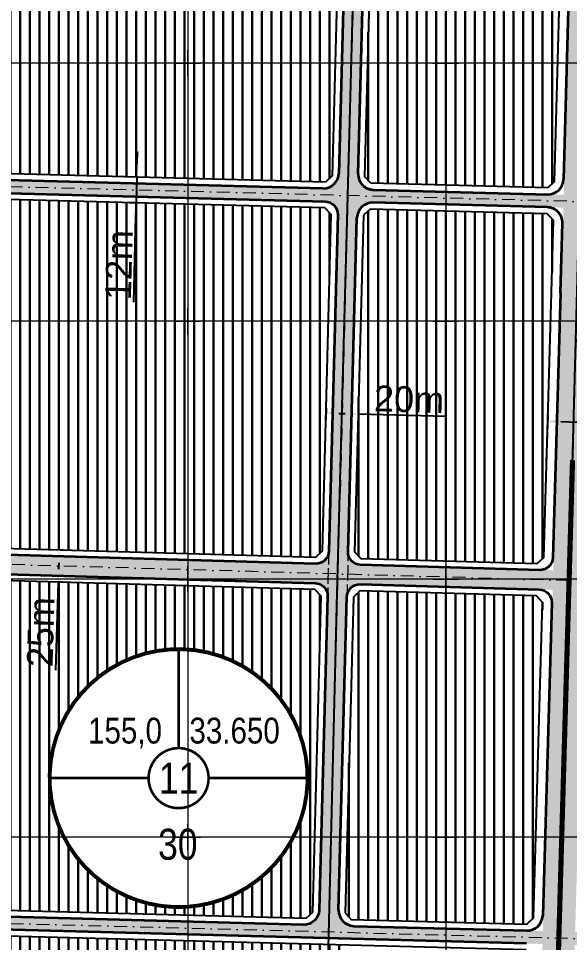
# Model space of a CAD drawing. Header units: millimetres. Extents: x 546597 to 607848, y 1180644 to 1193180.
# Drawn here: x 598469 to 598896, y 1186118 to 1186835 of the extents above; entities that cross this region are included whole.
import ezdxf
from ezdxf.enums import TextEntityAlignment as Align

# ---------------------------------------------------------------- set-up
doc = ezdxf.new("R2010")
doc.units = ezdxf.units.MM
doc.header["$MEASUREMENT"] = 0
doc.linetypes.add('ACAD_ISO02W100', pattern=[15, 12, -3])
doc.linetypes.add('DASHDOT', pattern=[1, 0.5, -0.25, 0, -0.25])
doc.layers.get('0').update_dxf_attribs({"linetype": 'CONTINUOUS', "lineweight": 20})
doc.layers.get('DEFPOINTS').update_dxf_attribs({"linetype": 'CONTINUOUS', "lineweight": 20})
for name, color, linetype, lineweight in [('A-DUONG', 1, 'CONTINUOUS', 35), ('A-LE', 4, 'CONTINUOUS', 25), ('A-TIM', 6, 'DASHDOT', 13), ('DIM GIAO THONG', 3, 'CONTINUOUS', 15), ('duong MOI - 20m', 251, 'ACAD_ISO02W100', 5), ('hatch Dan cu XDM', 50, 'CONTINUOUS', 30), ('toa do', 2, 'CONTINUOUS', 13)]:
    doc.layers.add(name, color=color, linetype=linetype, lineweight=lineweight)
for name, color, linetype in [('duong HH', 251, 'CONTINUOUS'), ('duong MOI', 251, 'ACAD_ISO02W100'), ('hatch CX cach ly', 70, 'CONTINUOUS'), ('VTCT', 7, 'CONTINUOUS')]:
    doc.layers.add(name, color=color, linetype=linetype)
doc.layers.add('hide - Ranh Du an', color=70, linetype='CONTINUOUS', plot=False)
doc.layers.add('hide - RANHKHU', color=6, linetype='CONTINUOUS', plot=False)
doc.styles.add('HC', font='VHELVCN.TTF')
doc.styles.add('VHEL-B', font='VHELVEB.TTF')
doc.dimstyles.new('S1', dxfattribs={"dimtxt": 20, "dimasz": 10, "dimexe": 5, "dimexo": 0.625, "dimgap": 2, "dimtad": 1, "dimdec": 0, "dimtxsty": 'VHEL-B', "dimcen": 2.5, "dimclrd": 256, "dimclre": 256, "dimadec": 0, "dimazin": 0, "dimtfac": 1, "dimtdec": 0, "dimtmove": 0, "dimatfit": 3, "dimfxl": 1, "dimarcsym": 0})
pattern_1 = [(90, (0, 0), (-7.5, 1.332267629550188e-15), [])]

# ---------------------------------------------------------------- blocks, each defined once
blk = doc.blocks.new('*D88')
at = {"layer": 'DEFPOINTS', "color": 0, "transparency": 16777216}
for p in [(598919.185029218, 1186521.238175268), (598878.2664747478, 1186489.763561332), (598918.2500545802, 1186488.617549205)]:
    blk.add_point(p, dxfattribs=at)
at = {"layer": 'DIM GIAO THONG', "lineweight": -2, "transparency": 16777216}
for p, q in [((598878.2843811873, 1186490.388304767), (598879.3447009014, 1186527.382134874)), ((598889.1973443435, 1186522.097684363), (598909.1891342599, 1186521.5246783)), ((598918.2679610197, 1186489.24229264), (598919.3282807339, 1186526.236122747)), ((598919.185029218, 1186521.238175268), (598987.3631584501, 1186519.284049018))]:
    blk.add_line(p, q, dxfattribs=at)
at = {"layer": 'DIM GIAO THONG', "transparency": 16777216}
for points in [[(598889.2450948489, 1186523.763666856), (598889.1495938383, 1186520.43170187), (598879.2014493855, 1186522.384187395)], [(598909.2368847653, 1186523.190660793), (598909.1413837547, 1186519.858695806), (598919.185029218, 1186521.238175268)]]:
    blk.add_solid(points, dxfattribs=at)
at = {"layer": 'DIM GIAO THONG', "color": 0, "transparency": 16777216, "insert": (598958.6238255373, 1186532.391371762), "char_height": 20, "attachment_point": 5, "rotation": 358.35823388896563, "style": 'VHEL-B'}
blk.add_mtext('40m', dxfattribs=at)
blk = doc.blocks.new('*D83')
at = {"layer": 'DEFPOINTS', "color": 0, "transparency": 16777216}
for p in [(598561.1119002021, 1186711.658987945), (598559.8610842173, 1186691.684877914), (598560.5885795975, 1186691.665835728)]:
    blk.add_point(p, dxfattribs=at)
at = {"layer": 'DIM GIAO THONG', "lineweight": -2, "transparency": 16777216}
for p, q in [((598560.6460651241, 1186721.67460624), (598560.9077254263, 1186731.671182348)), ((598560.4871141954, 1186711.675341714), (598555.3861167678, 1186711.808860282)), ((598560.3844048218, 1186711.678030131), (598559.8610842173, 1186691.684877914)), ((598559.9637935908, 1186691.682189497), (598554.8627961633, 1186691.815708065)), ((598559.5994239151, 1186681.688301806), (598557.8453523738, 1186614.675042581))]:
    blk.add_line(p, q, dxfattribs=at)
at = {"layer": 'DIM GIAO THONG', "transparency": 16777216}
for points in [[(598558.9799691061, 1186721.71821629), (598562.312161142, 1186721.630996189), (598560.3844048218, 1186711.678030131)], [(598557.9333278972, 1186681.731911857), (598561.2655199332, 1186681.644691756), (598559.8610842173, 1186691.684877914)]]:
    blk.add_solid(points, dxfattribs=at)
at = {"layer": 'DIM GIAO THONG', "color": 0, "transparency": 16777216, "insert": (598546.5956666636, 1186643.497376502), "char_height": 20, "attachment_point": 5, "rotation": 88.50062577456877, "style": 'VHEL-B'}
blk.add_mtext('12m', dxfattribs=at)
blk = doc.blocks.new('*D82')
at = {"layer": 'DEFPOINTS', "color": 0, "transparency": 16777216}
for p in [(598504.3905089976, 1186422.555039335), (598499.4978157337, 1186397.687023804), (598503.662021828, 1186397.565629551)]:
    blk.add_point(p, dxfattribs=at)
at = {"layer": 'DIM GIAO THONG', "lineweight": -2, "transparency": 16777216}
for p, q in [((598503.7657744002, 1186422.573251495), (598495.2284261239, 1186422.82213087)), ((598499.9349083372, 1186412.680680028), (598499.7892102996, 1186407.682777362)), ((598503.0372872306, 1186397.583841712), (598494.4999389544, 1186397.832721086)), ((598499.4978157337, 1186397.687023804), (598497.5087028554, 1186329.454172352))]:
    blk.add_line(p, q, dxfattribs=at)
at = {"layer": 'DIM GIAO THONG', "transparency": 16777216}
for points in [[(598498.2689494109, 1186412.729245789), (598501.6008672637, 1186412.632114267), (598500.2263029031, 1186422.676433587)], [(598498.1232513732, 1186407.731343123), (598501.455169226, 1186407.634211601), (598499.4978157337, 1186397.687023804)]]:
    blk.add_solid(points, dxfattribs=at)
at = {"layer": 'DIM GIAO THONG', "color": 0, "transparency": 16777216, "insert": (598486.0842244944, 1186358.930511618), "char_height": 20, "attachment_point": 5, "rotation": 88.33019575565504, "style": 'VHEL-B'}
blk.add_mtext('25m', dxfattribs=at)
blk = doc.blocks.new('*D77')
at = {"layer": 'DEFPOINTS', "color": 0, "transparency": 16777216}
for p in [(598707.2987504833, 1186533.410984405), (598732.2899942278, 1186532.749368126), (598732.1672546678, 1186528.113124492)]:
    blk.add_point(p, dxfattribs=at)
at = {"layer": 'DIM GIAO THONG', "lineweight": -2, "transparency": 16777216}
for p, q in [((598707.2822100763, 1186532.786203312), (598707.0436876675, 1186523.776492022)), ((598717.1725084212, 1186528.510094259), (598722.17075717, 1186528.377771004)), ((598732.2734538208, 1186532.124587032), (598732.034931412, 1186523.114875743)), ((598732.1672546678, 1186528.113124492), (598800.4051843841, 1186526.306598749))]:
    blk.add_line(p, q, dxfattribs=at)
at = {"layer": 'DIM GIAO THONG', "transparency": 16777216}
for points in [[(598717.2166161732, 1186530.176177176), (598717.1284006692, 1186526.844011343), (598707.1760109233, 1186528.774740771)], [(598722.2148649219, 1186530.04385392), (598722.1266494179, 1186526.711688087), (598732.1672546678, 1186528.113124492)]]:
    blk.add_solid(points, dxfattribs=at)
at = {"layer": 'DIM GIAO THONG', "color": 0, "transparency": 16777216, "insert": (598771.6094158579, 1186539.351789331), "char_height": 20, "attachment_point": 5, "rotation": 358.4835101271621, "style": 'VHEL-B'}
blk.add_mtext('20m', dxfattribs=at)
blk = doc.blocks.new('VTCT 03')
blk.add_wipeout([(2.828496739951114e-08, 100.0000000993794), (5.806079750963808, 99.83130499841297), (9.966006956690535, 99.50215437388522), (13.440013861620592, 99.09271439937106), (18.564624446201925, 98.26166464467127), (24.965928292721802, 96.83337463880281), (31.53465784609502, 94.89765736760467), (36.754060305635434, 93.00074768669822), (44.2326365819826, 89.68541620644726), (44.2326365819826, 89.68541620644726), (50.97177085804299, 86.03417108709243), (55.01016894470705, 83.50976788177707), (59.499943756867125, 80.37261170245722), (65.228611084951, 75.7972843495387), (71.95451547740036, 69.44456581475833), (75.65730514153, 65.39091831035523), (79.91226552949455, 60.11680161708398), (86.02606785749197, 50.98544564524906), (89.65968768134114, 44.2847651407026), (91.70881736421791, 39.86844411733904), (94.26721420475813, 33.37202937691808), (95.92254750427608, 28.264198183645533), (97.2713590449423, 23.200920848939887), (98.30648265700158, 18.325814752185522), (99.32614698339118, 11.589501463677834), (99.86320327827707, 5.228828719608117), (99.86320327827707, -4.460446234588744e-09), (99.57649368347347, -9.193580618998993), (98.21427857040331, -18.813705214514272), (96.61059851389658, -25.814574834688045), (94.67417171122479, -32.19939797537532), (92.7828496415491, -37.300708192365164), (90.31739767871737, -42.92747017798152), (86.94708213090664, -49.39843042427546), (84.30931980896226, -53.77674788294448), (81.47352414419886, -57.98331555844709), (76.98228290388691, -63.82576390963507), (73.94303478375393, -67.32330671314881), (70.9219131116691, -70.49881034803641), (65.55667970128324, -75.51371906206899), (60.72706442546595, -79.44950387793868), (56.106945024456294, -82.77687322126798), (50.87086258968362, -86.09387527452917), (47.06879808276789, -88.22997374774981), (47.06879808276789, -88.22997374774981), (39.59646518804231, -91.82657548476024), (34.07813274790177, -94.01425896745512), (29.925050181385586, -95.41745853099799), (24.067486051368846, -97.06057972289206), (18.05484229684558, -98.35660979679221), (13.409830642733821, -99.09680349701543), (9.493060703816631, -99.54838933772407), (9.513785766135374e-10, -99.54838933772407), (9.513785766135374e-10, -99.54838933772407), (-9.96735980851818, -99.5020188743147), (-15.298086429693402, -98.82291522367846), (-26.985024576111968, -96.29023040044532), (-31.2056113425669, -95.00636737978782), (-36.077246907079314, -93.2653862785036), (-41.97810462433943, -90.76254047952699), (-47.59484716850116, -87.94731687328547), (-52.84818652781689, -84.89445920090742), (-52.84818652781689, -84.89445920090742), (-57.47571872864561, -81.83240054526087), (-61.34223963691482, -78.97550037038526), (-66.93261819392804, -74.29686833364494), (-69.47202106099128, -71.92800784267509), (-72.52086091911272, -68.85292117314046), (-75.45065403622698, -65.62925283795755), (-79.738109742138, -60.34760871260863), (-82.63473667787024, -56.31607511896638), (-85.67539279302642, -51.572542039480595), (-87.8470941542544, -47.77957797326792), (-90.28777856671773, -42.98973207827373), (-93.10312682692836, -36.49394193178833), (-95.10021364219529, -30.918431199813398), (-97.59866203392535, -21.78304826750349), (-99.1457480450686, -13.043031364147453), (-99.80756047322879, -6.200878561604412), (-99.80756047322879, -4.460446234588744e-09), (-99.82848268165253, 5.854405855411358), (-99.03124978196479, 13.88566127360366), (-97.58131390228172, 21.860631267077963), (-96.65646728899301, 25.64229618160877), (-94.61323757670071, 32.37800638399213), (-91.46334670840731, 40.428408711086405), (-88.07622293798174, 47.35587582209246), (-82.53936785350956, 56.455759458789686), (-79.15159252251988, 61.114854354697), (-75.3036602515823, 65.79786299155694), (-72.13208788027744, 69.26010337467142), (-68.26508634154234, 73.07446892117628), (-61.51417224946236, 78.84165544712425), (-55.75714386622336, 83.01289616011553), (-50.83491077507025, 86.11510824131773), (-45.40103354161301, 89.09964182950222), (-37.699765058600455, 92.62142157812804), (-32.58570714702486, 94.54190451972818), (-24.011630297776417, 97.07441285333823), (-17.59478605783876, 98.43994882046286), (-10.524789879713792, 99.44460175418214), (-6.0526208559578265, 99.81666093757474)]).dxf.layer = 'VTCT'
for points, const_width in [([(99.95955776551273, -2.843735249247402, 384.6514116959829), (99.92458156135399, -3.883042446570471)], 3), ([(23.20509390172083, -1.672748348908499, 93.8964235075879), (23.11280765233096, -2.659434613306075)], 2)]:
    blk.add_lwpolyline(points, format="xyb", close=True, dxfattribs=dict(const_width=const_width))
at = {"const_width": 2}
for points in [[(-4.656612873077393e-10, 23.26530614029616), (2.828892320394516e-08, 100.0000000994187)], [(-100.0000000922009, -4.423782229423523e-09), (-23.26530614332296, -4.423782229423523e-09)], [(23.26530614495277, -4.423782229423523e-09), (100.0000000940636, -4.423782229423523e-09)]]:
    blk.add_lwpolyline(points, dxfattribs=at)
at = {"linetype": 'Continuous', "ltscale": 2, "style": 'HC'}
for tag, p in [('DT', (-41.54665466048755, 35.51020411658101)), ('DS', (43.42934893455822, 35.47755105537362)), ('TENNHOM', (3.492459654808044e-10, -4.656612873077393e-10)), ('MD', (-0.5953976362943649, -51.22719045495614))]:
    blk.add_attdef(tag, text='', height=24, dxfattribs=at).set_placement(p, align=Align.MIDDLE)
blk = doc.blocks.new('CROSS')
for p, q in [((0, -5), (0, 5)), ((-5, 0), (5, 0))]:
    blk.add_line(p, q)

msp = doc.modelspace()

# ---------------------------------------------------------------- hatches: boundary and pattern name
at = {"layer": 'duong MOI', "ltscale": 3}
h = msp.add_hatch(color=256, dxfattribs=at)
h.paths.add_polyline_path([(598709.3433157053, 1186421.708862046, -0.4148920645155711), (598699.0590205865, 1186411.977650787), (598691.9136212679, 1186412.183378897), (598691.6977730519, 1186404.686485565), (598708.8795701505, 1186404.191792619)])
h.paths.add_polyline_path([(598708.8795701504, 1186404.191792619), (598691.6977730519, 1186404.686485565), (598691.4819248363, 1186397.189592243), (598698.7083505619, 1186396.981531246, -0.4135353855813472), (598708.417050438, 1186386.721026968)])
h = msp.add_hatch(color=256, dxfattribs=at)
h.paths.add_polyline_path([(598736.6365791948, 1186410.895729433), (598734.0446166218, 1186410.970356412, -0.4135353857531568), (598724.3359167441, 1186421.230860694), (598723.873397024, 1186403.76009503), (598736.420730979, 1186403.398836102)])
h.paths.add_polyline_path([(598736.4207309791, 1186403.398836102), (598723.8733970241, 1186403.76009503), (598723.4096514622, 1186386.243025617, -0.414892064390001), (598733.6939465809, 1186395.974236871), (598736.2048827634, 1186395.90194278)])
at = {"layer": 'duong MOI - 20m'}
h = msp.add_hatch(color=256, dxfattribs=at)
h.paths.add_polyline_path([(598724.6679162852, 1186717.168381688), (598717.1705431617, 1186717.366866573), (598717.0966288206, 1186714.574898827, -0.4141260707172039), (598704.7868394604, 1186702.896583312), (598697.1964713709, 1186703.095261138), (598697.0656412196, 1186698.096973084), (598724.1442570139, 1186697.388190525)])
h.paths.add_polyline_path([(598752.6416219786, 1186701.64398475), (598743.773488022, 1186701.876108088, -0.4143010594468629), (598732.0916833873, 1186714.189575232), (598732.1652894084, 1186716.969896804), (598724.6679162852, 1186717.168381688), (598724.144257014, 1186697.388190525), (598752.4123352777, 1186696.648273795)])
h.paths.add_polyline_path([(598752.4123352774, 1186696.648273795), (598724.1442570138, 1186697.388190525), (598723.5249916299, 1186673.996667933), (598731.0223647538, 1186673.798183049), (598731.1918852072, 1186680.201482225, -0.4141260707299094), (598743.5016745677, 1186691.879797741), (598752.1830485767, 1186691.652562843)])
h.paths.add_polyline_path([(598724.1442570139, 1186697.388190525), (598697.0656412197, 1186698.096973084), (598696.9348110683, 1186693.09868503), (598706.5149385612, 1186692.847925267, -0.4143010594432963), (598716.2497757567, 1186682.586702646), (598716.0276185067, 1186674.195152817), (598723.52499163, 1186673.996667933)])
h = msp.add_hatch(color=256, dxfattribs=at)
h.paths.add_polyline_path([(598717.16970245, 1186433.938214332), (598709.6723293181, 1186434.136699216), (598709.3433157048, 1186421.708862044), (598708.87957015, 1186404.191792619), (598716.3764835873, 1186403.975943825)])
h.paths.add_polyline_path([(598716.3764835872, 1186403.975943825), (598708.8795701504, 1186404.191792619), (598708.3155636806, 1186382.887565803), (598708.2282455249, 1186379.589295515), (598715.7256186475, 1186379.390810631)])
h.paths.add_polyline_path([(598723.8733970242, 1186403.76009503), (598716.3764835875, 1186403.975943825), (598715.7256186478, 1186379.390810631), (598723.2229917715, 1186379.192325747), (598723.4096514615, 1186386.243025614)])
h.paths.add_polyline_path([(598724.4599257996, 1186425.915056969), (598724.6670755815, 1186433.739729448), (598717.1697024502, 1186433.938214332), (598716.3764835873, 1186403.975943824), (598723.8733970242, 1186403.76009503)])
h = msp.add_hatch(color=256, dxfattribs=at)
h.paths.add_polyline_path([(598716.9787169464, 1186143.327219119), (598717.3531437151, 1186157.470448266), (598709.8557705844, 1186157.66893315), (598709.0315360944, 1186126.535108791), (598734.2504594309, 1186125.862997381), (598734.383667505, 1186130.861222628), (598728.6548145663, 1186131.013902715, -0.4141617136012375)])
h.paths.add_polyline_path([(598709.8557705844, 1186157.66893315), (598702.3583974682, 1186157.867418033), (598701.984153413, 1186143.731090523, -0.414265413042649), (598689.6686570386, 1186132.052925746), (598685.4708377533, 1186132.164802141), (598685.3376296784, 1186127.16657686), (598709.0315360945, 1186126.535108791)])
h.paths.add_polyline_path([(598734.2504594307, 1186125.862997381), (598685.3376296785, 1186127.166576861), (598685.2044216058, 1186122.168351647), (598734.1172513578, 1186120.864772171)])
at = {"layer": 'hatch Dan cu XDM'}
h = msp.add_hatch(dxfattribs=at)
h.set_pattern_fill('ANSI31', color=256, scale=60, angle=45, style=0)
h.set_pattern_definition(pattern_1)
h.paths.add_polyline_path([(598890.283676801, 1186925.467534774), (598769.5088473379, 1186927.537452142), (598761.7685714551, 1186942.201220281), (598743.000989878, 1186937.335743401), (598737.036947486, 1186712.055861825), (598741.9029122842, 1186706.926782925), (598879.259942423, 1186703.331463724), (598884.3937259885, 1186708.198797332)])
h = msp.add_hatch(dxfattribs=at)
h.set_pattern_fill('ANSI31', color=256, scale=60, angle=45, style=0)
h.set_pattern_definition(pattern_1)
h.paths.add_polyline_path([(598717.7527425356, 1186928.289558105), (598669.5630650269, 1186910.45544688), (598549.7315365282, 1186884.420369206), (598356.1211652801, 1186832.084052399), (598277.6972851511, 1186810.164832972), (598227.0214272008, 1186795.115180716), (598270.7734926019, 1186723.457820998), (598278.37735926, 1186719.059560691), (598706.9148947907, 1186707.842594013), (598712.0455061008, 1186712.710012611)])
h = msp.add_hatch(dxfattribs=at)
h.set_pattern_fill('ANSI31', color=256, scale=60, angle=45, style=0)
h.set_pattern_definition(pattern_1)
h.paths.add_polyline_path([(598711.2515665415, 1186682.720519224), (598706.3856017434, 1186687.849598125), (598292.9070872194, 1186698.672395044), (598289.1389644893, 1186691.811988201, -0.1218229366712182), (598311.1960992761, 1186590.763634427), (598306.8578559923, 1186433.27392452), (598311.7181060939, 1186428.131921614), (598699.2145080094, 1186416.97524601), (598704.3447601495, 1186421.829595949)])
h = msp.add_hatch(dxfattribs=at)
h.set_pattern_fill('ANSI31', color=256, scale=60, angle=45, style=0)
h.set_pattern_definition(pattern_1)
h.paths.add_polyline_path([(598882.0624231916, 1186622.201607986), (598883.5807526838, 1186678.209806066), (598878.7179601411, 1186683.338799977), (598741.373619237, 1186686.933787038), (598736.243007927, 1186682.06636844), (598729.3344715909, 1186421.110099967), (598734.2000772193, 1186415.967952408), (598871.0363652622, 1186412.02820466), (598876.1775456624, 1186416.882253329)])
h = msp.add_hatch(dxfattribs=at)
h.set_pattern_fill('ANSI31', color=256, scale=60, angle=45, style=0)
h.set_pattern_definition(pattern_1)
h.paths.add_polyline_path([(598703.4184955836, 1186386.841787682), (598698.5528899552, 1186391.983935241), (598311.0297116481, 1186403.141381783), (598305.8941039813, 1186398.287176497), (598303.4460971893, 1186309.418052685), (598297.7279085964, 1186152.501879439), (598302.5440495, 1186147.371987935), (598691.8023940539, 1186136.997834711), (598696.9329425558, 1186141.862875385)])
h = msp.add_hatch(dxfattribs=at)
h.set_pattern_fill('ANSI31', color=256, scale=60, angle=45, style=0)
h.set_pattern_definition(pattern_1)
h.paths.add_polyline_path([(598875.1747850443, 1186381.896620766), (598870.320107676, 1186387.038467056), (598733.5384591654, 1186390.976641639), (598728.4082070253, 1186386.1222917), (598721.9240691769, 1186141.196835003), (598726.7899711669, 1186136.065378179), (598863.0226449928, 1186132.434631011), (598868.1641217547, 1186137.299370415)])
h = msp.add_hatch(dxfattribs=at)
h.set_pattern_fill('ANSI31', color=256, scale=60, angle=45, style=0)
h.set_pattern_definition(pattern_1)
h.paths.add_polyline_path([(598550.782476979, 1186079.979256008), (598720.1846710249, 1186075.49451534), (598721.262452911, 1186116.205590945), (598301.8156772967, 1186127.384298301), (598296.6353677086, 1186122.520822946), (598291.333744503, 1185977.035865269), (598296.1495396696, 1185971.893578211), (598547.4203454824, 1185964.573285453)])

# ---------------------------------------------------------------- linework, layer by layer
at = {"layer": 'A-DUONG'}
for p, q in [((598743.773488022, 1186701.876108088), (598879.135641682, 1186698.333004763)), ((598878.8422565301, 1186688.337259052), (598743.5016745676, 1186691.879797741)), ((598889.0597052712, 1186622.006484949), (598890.5238571899, 1186676.016178495)), ((598728.6548145651, 1186131.013902715), (598862.9034880504, 1186127.436031299))]:
    msp.add_line(p, q, dxfattribs=at)
for points in [[(598732.0916833873, 1186714.189575232), (598744.0106799374, 1187164.406047745, -0.3270858311978363), (598751.2449725079, 1187173.75234416), (598777.9125297687, 1187181.416655417), (598893.9500236373, 1187181.416655417, -0.4221741410107253), (598903.9463511562, 1187171.145664394), (598891.4452270673, 1186710.003706865)], [(598704.7868394606, 1186702.896583312), (598272.7524974614, 1186714.205078873, -0.2544019953665215), (598264.479297451, 1186718.990497774), (598154.8896396755, 1186898.477007897, -0.4677482488898152), (598159.8186575617, 1186913.015431606), (598334.4693357873, 1186980.533908242), (598627.7024531787, 1187089.449965009), (598712.436162702, 1187154.62956262, -0.6314717001144013), (598728.5297572924, 1187146.438668128), (598717.0966288206, 1186714.574898828)], [(598293.908269635, 1186703.647901635), (598706.5149385612, 1186692.847925267, -0.4143010594432963), (598716.2497757567, 1186682.586702646), (598709.3433157048, 1186421.708862044, -0.4148920644491776), (598699.0590205861, 1186411.977650787), (598308.8691075456, 1186423.211877134, -0.4138491039789205), (598299.1606969747, 1186433.483092468), (598303.4990189685, 1186590.975659752, 0.1184824183886796), (598283.4222566073, 1186685.949289232, 0.1227393928330837)], [(598889.0597052712, 1186622.006484949), (598883.1746832657, 1186416.682089627, -0.4142514961596316), (598872.8909906867, 1186406.97273489), (598734.0446166218, 1186410.970356412, -0.4135353856637422), (598724.335916745, 1186421.230860692), (598731.1918852072, 1186680.201482225)], [(598716.9787169464, 1186143.327219119), (598723.4096514615, 1186386.243025614, -0.4148920644532634), (598733.6939465803, 1186395.974236871), (598872.4638253085, 1186391.97881778, -0.4141756296040607), (598882.1719226455, 1186381.69645698), (598875.2182613789, 1186139.087968251)], [(598862.5687745339, 1186117.441401041), (598299.2010687253, 1186132.455755812, 0.4113519137467611), (598288.9412857187, 1186122.823474005), (598283.6394683302, 1185977.333187643, 0.4163533260379077), (598293.3416279309, 1185966.973259941), (598857.7590465237, 1185950.530041525)]]:
    msp.add_lwpolyline(points, format="xyb", dxfattribs=at)
msp.add_lwpolyline([(598708.4170504387, 1186386.721026966), (598701.984153413, 1186143.731090523, -0.4142654130601464), (598689.6686570379, 1186132.052925746), (598299.7607947323, 1186142.444389254, -0.417081013260628), (598290.033844022, 1186152.80500843), (598295.749958883, 1186309.664275151), (598298.1969447464, 1186398.496336704, -0.4145781147165968), (598308.4809505589, 1186408.216836907), (598698.7083505619, 1186396.981531246, -0.4135353856641442)], format="xyb", close=True, dxfattribs=at)
for centre, radius, start, end in [((598705.1008318234, 1186714.892474642), 11.99999999993152, 268.500625773841, 358.4835101258987), ((598744.0874803847, 1186713.871999418), 12, 178.4835101267322, 268.500625773841), ((598879.4496340447, 1186710.328896092), 11.9999999999663, 268.5006257755078, 358.4471457115847), ((598743.1876822046, 1186679.883906411), 12.00000000001876, 88.50062577384092, 178.4835101267322), ((598878.5282641674, 1186676.341367722), 11.99999999994204, 358.4471457115847, 88.50062577384092), ((598728.9745139439, 1186143.009643305), 11.99999999993986, 178.4835101283992, 268.4733672771496), ((598863.2231874292, 1186139.431771889), 11.99999999997178, 268.4733672771496, 358.358233888275)]:
    msp.add_arc(centre, radius, start, end, dxfattribs=at)
at = {"layer": 'A-LE'}
for p, q in [((598712.0455061008, 1186712.710012611), (598706.9148947907, 1186707.842594013)), ((598741.9029122842, 1186706.926782925), (598737.036947486, 1186712.055861825)), ((598884.3937259885, 1186708.198797332), (598879.259942423, 1186703.331463724)), ((598879.259942423, 1186703.331463724), (598741.9029122842, 1186706.926782925)), ((598741.373619237, 1186686.933787038), (598736.243007927, 1186682.06636844)), ((598878.7179601411, 1186683.338799977), (598741.373619237, 1186686.933787038)), ((598883.5807526838, 1186678.209806066), (598878.7179601411, 1186683.338799977)), ((598882.0624231916, 1186622.201607986), (598883.5807526838, 1186678.209806066)), ((598691.8023940539, 1186136.997834711), (598696.9329425558, 1186141.862875385)), ((598721.9240691769, 1186141.196835003), (598726.7899711669, 1186136.065378179)), ((598726.7899711669, 1186136.065378179), (598863.0226449928, 1186132.434631011)), ((598863.0226449928, 1186132.434631011), (598868.1641217547, 1186137.299370415))]:
    msp.add_line(p, q, dxfattribs=at)
at = {"layer": 'A-LE', "flags": 128}
for points in [[(598884.3937259885, 1186708.198797332), (598896.924066507, 1187170.418491658), (598892.0595620185, 1187175.416655417), (598778.757630875, 1187175.416655417), (598753.8835757929, 1187168.267800405), (598748.9457810736, 1187161.888449193), (598737.036947486, 1186712.055861825)], [(598736.243007927, 1186682.06636844), (598729.3344715909, 1186421.110099967), (598734.2000772193, 1186415.967952408), (598871.0363652622, 1186412.02820466), (598876.1775456624, 1186416.882253329), (598882.0624231916, 1186622.201607986)], [(598696.9329425558, 1186141.862875385), (598703.4184955836, 1186386.841787682), (598698.5528899552, 1186391.983935241), (598311.0297116481, 1186403.141381783), (598305.8941039813, 1186398.287176497), (598303.4460971893, 1186309.418052685), (598297.7279085964, 1186152.501879439), (598302.5440495, 1186147.371987935), (598691.8023940539, 1186136.997834711)], [(598868.1641217547, 1186137.299370415), (598875.1747850443, 1186381.896620766), (598870.320107676, 1186387.038467056), (598733.5384591654, 1186390.976641639), (598728.4082070253, 1186386.1222917), (598721.9240691769, 1186141.196835003)], [(598862.449637772, 1186112.442800732), (598301.8156772967, 1186127.384298301), (598296.6353677086, 1186122.520822946), (598291.333744503, 1185977.035865269), (598296.1495396694, 1185971.893578211), (598857.9046501525, 1185955.527921034)]]:
    msp.add_lwpolyline(points, dxfattribs=at)
at = {"layer": 'A-LE'}
msp.add_lwpolyline([(598706.9148947907, 1186707.842594013), (598278.37735926, 1186719.059560691), (598270.7734926019, 1186723.457820998), (598161.7314602687, 1186902.047427309), (598163.7895149157, 1186908.117778679), (598336.5957490872, 1186974.923208827), (598630.6418147784, 1187084.141220311), (598719.8122418284, 1187152.733668196), (598723.6430425626, 1187150.783967993), (598712.0455061008, 1186712.710012611)], dxfattribs=at)
at = {"layer": 'A-LE', "flags": 128}
msp.add_lwpolyline([(598289.1389644893, 1186691.811988201, -0.1218229366721479), (598311.1960992761, 1186590.763634427), (598306.8578559923, 1186433.27392452), (598311.7181060939, 1186428.131921614), (598699.2145080094, 1186416.97524601), (598704.3447601495, 1186421.829595949), (598711.2515665415, 1186682.720519224), (598706.3856017434, 1186687.849598125), (598292.9070872194, 1186698.672395044)], format="xyb", dxfattribs=at)
at = {"layer": 'A-TIM', "ltscale": 20, "flags": 128}
msp.add_lwpolyline([(598846.3799662361, 1188136.223720712, 0.1208166929522824), (598863.521090437, 1188055.426405433), (598931.9850354696, 1187896.279910755, -0.108767047248616), (598936.0364560687, 1187875.166029386), (598902.0546577044, 1186621.644113596), (598885.8304865947, 1186055.593872885), (598871.3260069919, 1185557.724129186), (598869.977863306, 1185477.115856336), (598856.6135996426, 1185058.058453764, 0.05598219944657905), (598864.4330594352, 1184824.005843112, 0.05598219944657905)], format="xyb", dxfattribs=at)
for points in [[(598736.921962389, 1187180.040687701), (598709.0315360944, 1186126.535108791)], [(599215.3505518155, 1186684.530869558), (598261.0951742665, 1186709.508496685)], [(598895.6678810581, 1186398.813841801), (598290.9823471025, 1186416.223759188)], [(598281.7863681111, 1186137.921651684), (599198.1452537152, 1186113.499702559)]]:
    msp.add_lwpolyline(points, dxfattribs=at)
at = {"layer": 'duong HH', "ltscale": 2, "const_width": 25, "flags": 128}
msp.add_lwpolyline([(598911.7782385538, 1186980.327946745), (598902.0546577044, 1186621.644113596), (598885.8304865947, 1186055.593872885), (598876.4933126111, 1185735.093134813)], dxfattribs=at)
at = {"layer": 'duong MOI', "ltscale": 3, "const_width": 15, "flags": 128}
for points in [[(598897.3754401337, 1186458.389410825), (599363.394584928, 1186445.307902866), (599604.9658554229, 1186502.901208898)], [(598895.6678810581, 1186398.813841801), (598290.9823471025, 1186416.223759188)]]:
    msp.add_lwpolyline(points, dxfattribs=at)
at = {"layer": 'duong MOI - 20m', "ltscale": 3, "const_width": 15, "flags": 128}
msp.add_lwpolyline([(598730.4884297753, 1186937.026743451), (598709.0315360944, 1186126.535108791)], dxfattribs=at)
at = {"layer": 'duong MOI - 20m', "ltscale": 2, "flags": 128}
for points, const_width in [([(599215.3505518155, 1186684.530869558), (598261.0951742665, 1186709.508496685)], 9.999999998722314), ([(598281.7863681111, 1186137.921651684), (599198.1452537152, 1186113.499702559)], 9.999999999862759)]:
    msp.add_lwpolyline(points, dxfattribs=dict(at, const_width=const_width))
at = {"layer": 'duong MOI - 20m'}
for points in [[(598709.3877688678, 1186423.387992173), (598708.3155636806, 1186382.887565803)], [(598724.4599257996, 1186425.915056969), (598723.3379249321, 1186383.533698113)]]:
    msp.add_lwpolyline(points, dxfattribs=at)
at = {"layer": 'hatch CX cach ly', "const_width": 4}
msp.add_lwpolyline([(598898.3446584007, 1186492.204773704), (598885.8305000778, 1186055.594343311), (598876.4929265188, 1185735.0798821)], dxfattribs=at)
at = {"layer": 'hatch CX cach ly', "color": 200, "const_width": 2.5}
msp.add_lwpolyline([(598898.3446584007, 1186492.204773704), (598885.8305000778, 1186055.594343311), (598876.4929265188, 1185735.0798821)], dxfattribs=at)
at = {"layer": 'hide - Ranh Du an', "ltscale": 100}
msp.add_lwpolyline([(598730.054900281, 1186932.842359059), (598729.9094959365, 1186920.845693717), (598726.0814264844, 1186783.627701744), (598715.479398078, 1186389.502790158), (598708.5993581649, 1186103.13557386), (598707.8334428512, 1186082.690403324), (598601.2664081205, 1186085.458192525), (598404.9025402239, 1186090.539662449), (598384.3081909354, 1186093.528492016), (598283.4952628292, 1186120.882702269), (598273.5692019579, 1186126.390695536), (598242.8273433766, 1186127.069428728)], dxfattribs=at)
at = {"layer": 'hide - RANHKHU'}
msp.add_lwpolyline([(599106.8141302313, 1185396.208021407), (599082.144130054, 1185466.622683382), (599039.4022075732, 1185528.981614609), (599025.1665792717, 1185581.860591004), (599082.1696351039, 1185695.10624412), (599103.0833096823, 1185767.759271196), (598872.1195373818, 1185585.156914738), (598892.5335300092, 1186276.787080299), (598911.5894705382, 1186980.053751756)], dxfattribs=at)
msp.add_lwpolyline([(599106.8141302313, 1185396.208021407), (599082.144130054, 1185466.622683382), (599039.4022075732, 1185528.981614609), (599025.1665792717, 1185581.860591004), (599082.1696351039, 1185695.10624412), (599103.0833096823, 1185767.759271196), (598872.1195373818, 1185585.156914738), (598892.5335300092, 1186276.787080299), (598911.5894705382, 1186980.053751756)], dxfattribs=at)
msp.add_lwpolyline([(599106.8141302313, 1185396.208021407), (599082.144130054, 1185466.622683382), (599039.4022075732, 1185528.981614609), (599025.1665792717, 1185581.860591004), (599082.1696351039, 1185695.10624412), (599103.0833096823, 1185767.759271196), (598872.1195373818, 1185585.156914738), (598892.5335300092, 1186276.787080299), (598911.5894705382, 1186980.053751756)], dxfattribs=at)
msp.add_lwpolyline([(599106.8141302313, 1185396.208021407), (599082.144130054, 1185466.622683382), (599039.4022075732, 1185528.981614609), (599025.1665792717, 1185581.860591004), (599082.1696351039, 1185695.10624412), (599103.0833096823, 1185767.759271196), (598872.1195373818, 1185585.156914738), (598892.5335300092, 1186276.787080299), (598911.5894705382, 1186980.053751756)], dxfattribs=at)
at = {"layer": 'toa do', "color": 250}
for p, q in [((598799.9917882927, 1187686.732224087), (598799.9917882927, 1183075.41353438)), ((607842.6121475091, 1186799.998776063), (596845.4266197926, 1186799.998775812)), ((607842.6121475091, 1186599.999811115), (596846.0059876381, 1186599.999810864)), ((607842.6121475091, 1186400.000846166), (595707.0994928912, 1186400.000845889))]:
    msp.add_line(p, q, dxfattribs=at)

# ---------------------------------------------------------------- block references
at = {"layer": 'toa do', "xscale": 2, "yscale": 2, "zscale": 2}
for p in [(598599.9926274602, 1186799.998778557), (598599.9926274602, 1186799.998778557), (598799.9917882927, 1186799.998778557), (598799.9917882927, 1186799.998778557), (598599.9926274602, 1186599.999814024), (598599.9926274602, 1186599.999814024), (598799.9917882927, 1186599.999814024), (598799.9917882927, 1186599.999814024), (598599.9926274602, 1186400.000849491), (598599.9926274602, 1186400.000849491), (598799.9917882927, 1186400.000849491), (598799.9917882927, 1186400.000849491), (598799.9917882927, 1186200.001884958), (598799.9917882927, 1186200.001884958)]:
    msp.add_blockref('CROSS', p, dxfattribs=at)

# ---------------------------------------------------------------- dimensions: what is measured, and where the dimension line sits
at = {"layer": 'DIM GIAO THONG'}
for p1, p2, distance, text, picture, middle in [((598561.111900202, 1186711.658987945), (598560.5885795975, 1186691.665835728), -0.7277445520757241, '12m', '*D83', (598546.5956666636, 1186643.497376502)), ((598707.2987504834, 1186533.410984405), (598732.2899942278, 1186532.749368126), -4.637868048220044, '20m', '*D77', (598771.6094158579, 1186539.351789331))]:
    dim = msp.add_aligned_dim(p1=p1, p2=p2, distance=distance, text=text, dimstyle='S1', override={"dimpost": 'm'}, dxfattribs=at)
    dim.commit()
    dim.dimension.update_dxf_attribs({"geometry": picture, "text_midpoint": middle})
for p1, p2, distance, picture, middle in [((598878.2664747478, 1186489.763561332), (598918.2500545803, 1186488.617549205), 32.63402246614458, '*D88', (598958.6238255373, 1186532.391371762)), ((598504.3905089976, 1186422.555039335), (598503.6620218281, 1186397.565629551), -4.165975151366805, '*D82', (598486.0842244944, 1186358.930511618))]:
    dim = msp.add_aligned_dim(p1=p1, p2=p2, distance=distance, dimstyle='S1', override={"dimpost": 'm'}, dxfattribs=at)
    dim.commit()
    dim.dimension.update_dxf_attribs({"geometry": picture, "text_midpoint": middle})

# ---------------------------------------------------------------- next in the draw order: block references
at = {"layer": 'VTCT'}
ref = msp.add_blockref('VTCT 03', (598592.8927532667, 1186245.701996232), dxfattribs=at)
ref.add_attrib('TENNHOM', '11', dxfattribs={"layer": '0', "linetype": 'Continuous', "ltscale": 2, "height": 24, "style": 'HC'}).set_placement((598592.8927532671, 1186245.701996232), align=Align.MIDDLE)
ref.add_attrib('DT', '155,0', dxfattribs={"layer": '0', "linetype": 'Continuous', "ltscale": 2, "height": 20, "style": 'HC'}).set_placement((598551.3460986062, 1186280.805469874), align=Align.MIDDLE)
ref.add_attrib('DS', '33.650', dxfattribs={"layer": '0', "linetype": 'Continuous', "ltscale": 2, "height": 20, "style": 'HC'}).set_placement((598636.3221022013, 1186282.538803207), align=Align.MIDDLE)
ref.add_attrib('MD', '30', dxfattribs={"layer": '0', "linetype": 'Continuous', "ltscale": 2, "height": 24, "style": 'HC'}).set_placement((598592.2973556304, 1186194.474805777), align=Align.MIDDLE)

# ---------------------------------------------------------------- next in the draw order: linework, layer by layer
at = {"layer": 'toa do', "color": 250}
for p, q in [((598599.9926274602, 1187686.149467051), (598599.9926274602, 1183075.41353438)), ((607842.6121475091, 1186200.001881214), (595707.6715346995, 1186200.001880937))]:
    msp.add_line(p, q, dxfattribs=at)

# ---------------------------------------------------------------- next in the draw order: block references
at = {"layer": 'toa do', "xscale": 2, "yscale": 2, "zscale": 2}
msp.add_blockref('CROSS', (598599.9926274602, 1186200.001884958), dxfattribs=at)
msp.add_blockref('CROSS', (598599.9926274602, 1186200.001884958), dxfattribs=at)

doc.saveas('drawing.dxf')
